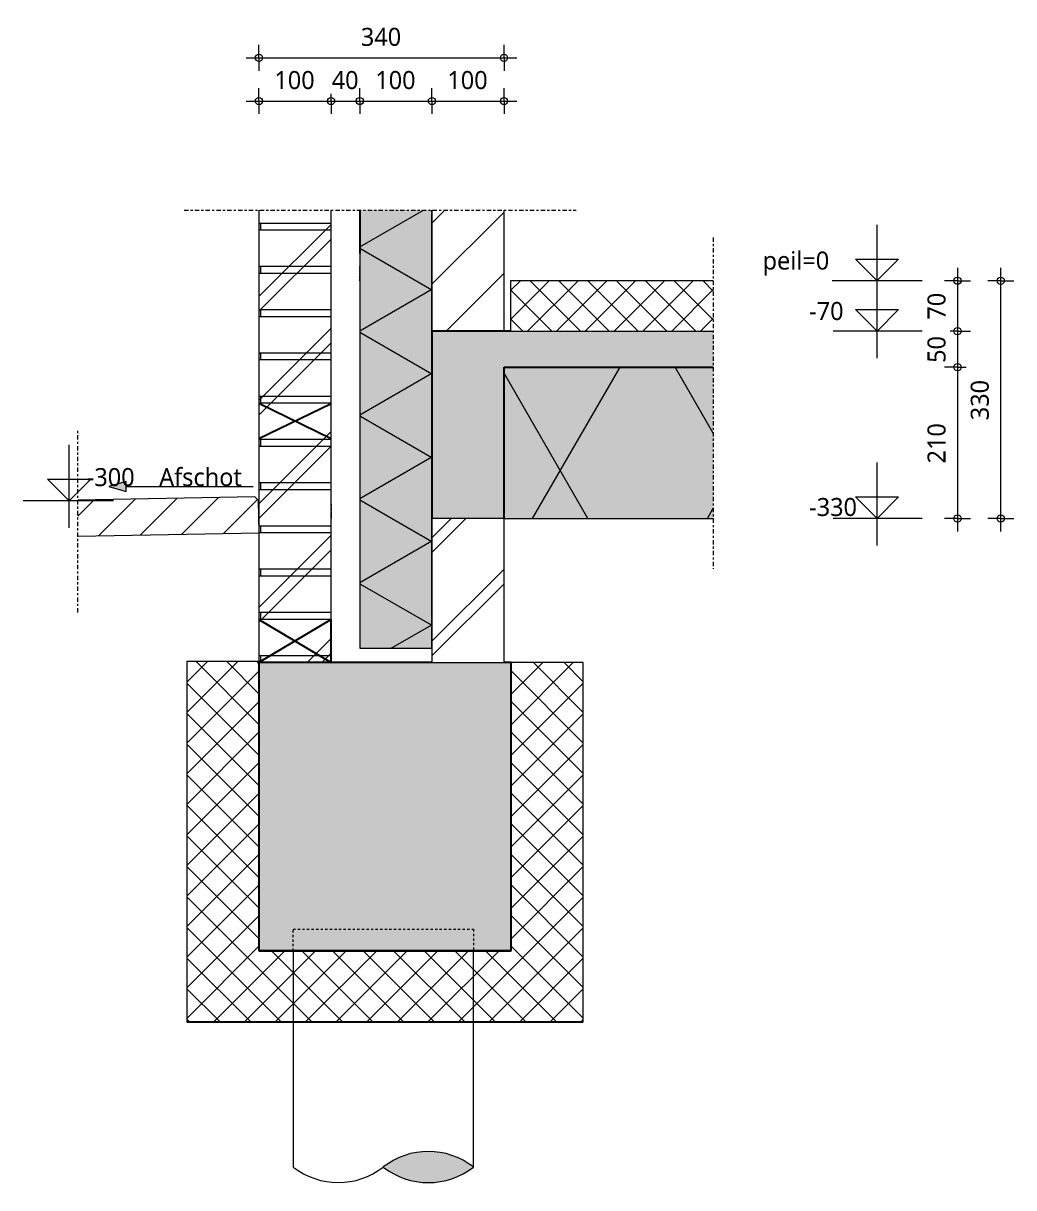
# Model space of a CAD drawing. Header units: millimetres. Extents: x 643 to 4393, y 1314 to 3532.
# Drawn here: x 643 to 2018, y 1314 to 2930 of the extents above; entities that cross this region are included whole.
import ezdxf

# ---------------------------------------------------------------- set-up
doc = ezdxf.new("R2010")
doc.units = ezdxf.units.MM
for name, pattern in [('Dash', [6.35, 3.175, -3.175]), ('MV_center', [15, 6, -3, 3, -3]), ('MV_hidden', [3.75, 2.5, -1.25])]:
    doc.linetypes.add(name, pattern=pattern)
for name, color, linetype, lineweight in [('A-ANNO-DIMS', 211, 'Continuous', 13), ('A-ANNO-DIMS-10', 211, 'Continuous', 13), ('A-ANNO-NOTE', 131, 'Continuous', 18), ('A-DETL', 90, 'Continuous', 13), ('A-DETL-GENF', 92, 'Continuous', 18), ('A-DETL-GENF-HDLN', 1, 'Dash', 18), ('G-ANNO-TEXT', 231, 'Continuous', 13)]:
    doc.layers.add(name, color=color, linetype=linetype, lineweight=lineweight)
doc.styles.add('Segoe UI', font='segoeui.ttf', dxfattribs={"height": 25})
doc.dimstyles.new('2_5_mm', dxfattribs={"dimscale": 304.8, "dimtxt": 26.184099, "dimasz": 0.032808, "dimexe": 0.059055, "dimexo": 0.0625, "dimgap": 0.029528, "dimtad": 1, "dimdec": 0, "dimzin": 0, "dimdsep": 46, "dimtxsty": 'Segoe UI', "dimblk1": 'DOTBLANK', "dimblk2": 'DOTBLANK', "dimsah": 1, "dimcen": 0.09, "dimdle": 0.059055, "dimazin": 0, "dimtfac": 1, "dimtdec": 4, "dimtix": 1, "dimtmove": 0, "dimatfit": 3, "dimfxl": 0.059055, "dimfxlon": 1, "dimtvp": 1, "dimtfill": 1, "dimtolj": 1, "dimtzin": 0, "dimarcsym": 2})
pattern_1 = [(45, (0, 0), (-71.842, 71.842), []), (45, (20.32, 0), (-71.842, 71.842), [])]

# ---------------------------------------------------------------- blocks, each defined once
blk = doc.blocks.new('42_isolatie - Type 1-5081206-Drafting 1')
at = {"layer": 'A-DETL-GENF'}
blk.add_hatch(color=256, dxfattribs=at).paths.add_polyline_path([(0.3, 0.8), (608.3, 0.8), (608.3, 100.8), (0.3, 100.8), (0.3, 52.5)])
at = {"layer": 'A-DETL-GENF', "lineweight": 13}
h = blk.add_hatch(dxfattribs=at)
h.set_pattern_fill('FP_1', color=256, style=0, pattern_type=2)
h.set_pattern_definition([(60, (0, 0), (-87.295, 50.4), []), (120, (0, 0), (-87.295, -50.4), [])])
h.paths.add_polyline_path([(0.3, 0.8), (608.3, 0.8), (608.3, 100.8), (0.3, 100.8), (0.3, 52.5)])
at = {"layer": 'A-DETL-GENF'}
for p, q in [((608.3, 100.8), (0.3, 100.8)), ((0.3, 100.8), (0.3, 0.8)), ((608.3, 100.8), (0.3, 100.8)), ((0.3, 100.8), (0.3, 0.8)), ((0.3, 0.8), (180.3, 0.8)), ((180.3, 0.8), (390.3, 0.8)), ((390.3, 0.8), (608.3, 0.8))]:
    blk.add_line(p, q, dxfattribs=at)
blk = doc.blocks.new('42_isolatie - Type 1-5081201-Drafting 1')
at = {"layer": 'A-DETL-GENF'}
blk.add_hatch(color=256, dxfattribs=at).paths.add_polyline_path([(338.4, 210.8), (48, 210.8), (48, 0.8), (338.4, 0.8), (338.4, 184.1)])
at = {"layer": 'A-DETL-GENF', "lineweight": 13}
h = blk.add_hatch(dxfattribs=at)
h.set_pattern_fill('FP_27', color=256, style=0, pattern_type=2)
h.set_pattern_definition([(60, (-2115.81, 210.81), (-181.865, 105), []), (120, (-2115.81, 210.81), (-181.865, -105), [])])
h.paths.add_polyline_path([(338.4, 210.8), (48, 210.8), (48, 0.8), (338.4, 0.8), (338.4, 184.1)])
at = {"layer": 'A-DETL-GENF'}
for p, q in [((338.4, 210.8), (48, 210.8)), ((338.4, 210.8), (48, 210.8)), ((48, 0.8), (338.4, 0.8))]:
    blk.add_line(p, q, dxfattribs=at)
blk = doc.blocks.new('NLRS_17_DI_paal_aanzicht - Type 1-5078759-Drafting 1')
at = {"layer": 'A-DETL-GENF', "linetype": 'Dash'}
blk.add_hatch(color=256, dxfattribs=at).paths.add_polyline_path([(62.5, -321.5), (73.7, -320.9), (84.8, -319.1), (95.6, -316), (105.9, -311.8), (115.7, -306.4), (125, -300), (115.7, -293.6), (105.9, -288.2), (95.6, -284), (84.8, -280.9), (73.7, -279.1), (62.5, -278.5), (51.3, -279.1), (40.2, -280.9), (29.4, -284), (19.1, -288.2), (9.3, -293.6), (0, -300), (9.3, -306.4), (19.1, -311.8), (29.4, -316), (40.2, -319.1), (51.3, -320.9)])
at = {"layer": 'A-DETL-GENF'}
for p, q in [((-125, 0), (-125, -300)), ((125, -300), (125, 0))]:
    blk.add_line(p, q, dxfattribs=at)
for centre, radius, start, end in [((62.5, -379.9), 101.5, 51.9784, 128.0216), ((62.5, -379.9), 101.5, 51.9784, 128.0216), ((-62.5, -219.9), 101.6, 232.0292, 307.9708), ((62.5, -220.1), 101.5, 231.9784, 308.0216)]:
    blk.add_arc(centre, radius, start, end, dxfattribs=at)
at = {"layer": 'A-DETL-GENF-HDLN'}
for p, q in [((-125, 0), (-125, 30)), ((-125, 30), (125, 30)), ((125, 30), (125, 0))]:
    blk.add_line(p, q, dxfattribs=at)
blk = doc.blocks.new('NLRS_00_DI_maskeer - Type 1-5081202-Drafting 1')
at = {"layer": 'A-DETL-GENF', "linetype": 'MV_center'}
blk.add_line((155, 0), (-100, 0), dxfattribs=at)
blk = doc.blocks.new('00_maskeer1 - Type 1-5081203-Drafting 1')
at = {"layer": 'A-DETL-GENF', "linetype": 'MV_center'}
blk.add_line((-100, 0), (360, 0), dxfattribs=at)
blk = doc.blocks.new('Repeating Detail - Type 1 waalformaat 2-3430089-Drafting 1')
at = {"layer": 'A-DETL-GENF'}
for p, q in [((0, 600), (0, 628)), ((100, 628), (100, 610)), ((100, 610), (0, 610)), ((0, 600), (100, 600)), ((0, 540), (0, 600)), ((97.5, 600), (97.5, 610)), ((100, 600), (100, 550)), ((100, 550), (0, 550)), ((97.5, 540), (97.5, 550)), ((0, 540), (100, 540)), ((0, 480), (0, 540)), ((100, 540), (100, 490)), ((100, 490), (0, 490)), ((97.5, 480), (97.5, 490)), ((0, 480), (100, 480)), ((0, 420), (0, 480)), ((100, 480), (100, 430)), ((100, 430), (0, 430)), ((97.5, 420), (97.5, 430)), ((0, 420), (100, 420)), ((0, 360), (0, 420)), ((100, 420), (100, 370)), ((100, 370), (0, 370)), ((0, 360), (100, 360)), ((0, 300), (0, 360)), ((97.5, 360), (97.5, 370)), ((100, 360), (100, 310)), ((100, 310), (0, 310)), ((97.5, 300), (97.5, 310)), ((0, 300), (100, 300)), ((0, 240), (0, 300)), ((100, 300), (100, 250)), ((100, 250), (0, 250)), ((97.5, 240), (97.5, 250)), ((0, 240), (100, 240)), ((0, 180), (0, 240)), ((100, 240), (100, 190)), ((100, 190), (0, 190)), ((0, 180), (100, 180)), ((0, 120), (0, 180)), ((97.5, 180), (97.5, 190)), ((100, 180), (100, 130)), ((100, 130), (0, 130)), ((97.5, 120), (97.5, 130)), ((0, 120), (100, 120)), ((0, 60), (0, 120)), ((100, 120), (100, 70)), ((100, 70), (0, 70)), ((97.5, 60), (97.5, 70)), ((0, 60), (100, 60)), ((0, 0), (0, 60)), ((100, 60), (100, 10)), ((100, 10), (0, 10)), ((97.5, 0), (97.5, 10))]:
    blk.add_line(p, q, dxfattribs=at)
blk = doc.blocks.new('00_maskeer1 - Type 1-5081200-Drafting 1')
at = {"layer": 'A-DETL-GENF', "linetype": 'MV_center'}
blk.add_line((444, 0), (-100, 0), dxfattribs=at)
blk = doc.blocks.new('NLRS_00_GA_pijl2 - Type 1-5078781-Drafting 1')
at = {"layer": 'A-ANNO-NOTE', "lineweight": 13}
blk.add_hatch(color=256, dxfattribs=at).paths.add_polyline_path([(-4.81, 0.7), (-2.38, 0), (-4.81, -0.7)])
at = {"layer": 'A-ANNO-NOTE'}
for p, q in [((-4.81, 0.7), (-4.81, -0.7)), ((-2.38, 0), (-4.81, 0.7)), ((-4.81, 0), (-22.43, 0)), ((-4.81, -0.7), (-2.38, 0))]:
    blk.add_line(p, q, dxfattribs=at)
blk = doc.blocks.new('DIMBLOCK1-Drafting 1')
at = {"layer": 'A-ANNO-DIMS-10'}
for p, q in [((1939.6, 2590.9), (1939.6, 2502.9)), ((1939.6, 2572.9), (1921.6, 2572.9)), ((1939.6, 2572.9), (1957.6, 2572.9)), ((1939.6, 2502.9), (1921.6, 2502.9)), ((1939.6, 2502.9), (1957.6, 2502.9))]:
    blk.add_line(p, q, dxfattribs=at)
for centre in [(1939.6, 2572.9), (1939.6, 2502.9)]:
    blk.add_circle(centre, 5, dxfattribs=at)
at = {"layer": 'A-ANNO-DIMS-10', "color": 0, "insert": (1898, 2518.9), "char_height": 25, "width": 45.703, "attachment_point": 1, "rotation": 90, "line_spacing_factor": 1.142579, "style": 'Segoe UI', "bg_fill": 3, "box_fill_scale": 1.25, "bg_fill_color": 9, "bg_fill_true_color": 13158600, "bg_fill_transparency": 0}
blk.add_mtext('70', dxfattribs=at)
blk = doc.blocks.new('_DotBlank')
at = {"color": 0, "linetype": 'ByBlock', "lineweight": -2}
blk.add_line((-0.5, 0), (-1, 0), dxfattribs=at)
blk.add_circle((0, 0), 0.5, dxfattribs=at)
blk = doc.blocks.new('DIMBLOCK2-Drafting 1')
at = {"layer": 'A-ANNO-DIMS-10'}
for p, q in [((1939.6, 2502.9), (1921.6, 2502.9)), ((1939.6, 2502.9), (1939.6, 2452.9)), ((1939.6, 2502.9), (1957.6, 2502.9)), ((1939.6, 2452.9), (1921.6, 2452.9)), ((1939.6, 2452.9), (1957.6, 2452.9))]:
    blk.add_line(p, q, dxfattribs=at)
for centre in [(1939.6, 2502.9), (1939.6, 2452.9)]:
    blk.add_circle(centre, 5, dxfattribs=at)
at = {"layer": 'A-ANNO-DIMS-10', "color": 0, "insert": (1898, 2458.9), "char_height": 25, "width": 45.703, "attachment_point": 1, "rotation": 90, "line_spacing_factor": 1.142579, "style": 'Segoe UI', "bg_fill": 3, "box_fill_scale": 1.25, "bg_fill_color": 9, "bg_fill_true_color": 13158600, "bg_fill_transparency": 0}
blk.add_mtext('50', dxfattribs=at)
blk = doc.blocks.new('DIMBLOCK3-Drafting 1')
at = {"layer": 'A-ANNO-DIMS-10'}
for p, q in [((1939.6, 2452.9), (1921.6, 2452.9)), ((1939.6, 2452.9), (1939.6, 2224.9)), ((1939.6, 2452.9), (1957.6, 2452.9)), ((1939.6, 2242.9), (1921.6, 2242.9)), ((1939.6, 2242.9), (1957.6, 2242.9))]:
    blk.add_line(p, q, dxfattribs=at)
for centre in [(1939.6, 2452.9), (1939.6, 2242.9)]:
    blk.add_circle(centre, 5, dxfattribs=at)
at = {"layer": 'A-ANNO-DIMS-10', "color": 0, "insert": (1898, 2319.3), "char_height": 25, "width": 68.555, "attachment_point": 1, "rotation": 90, "line_spacing_factor": 1.142579, "style": 'Segoe UI', "bg_fill": 3, "box_fill_scale": 1.25, "bg_fill_color": 9, "bg_fill_true_color": 13158600, "bg_fill_transparency": 0}
blk.add_mtext('210', dxfattribs=at)
blk = doc.blocks.new('DIMBLOCK4-Drafting 1')
at = {"layer": 'A-ANNO-DIMS-10'}
for p, q in [((1999.6, 2224.9), (1999.6, 2590.9)), ((1999.6, 2572.9), (1981.6, 2572.9)), ((1999.6, 2572.9), (2017.6, 2572.9)), ((1999.6, 2242.9), (1981.6, 2242.9)), ((1999.6, 2242.9), (2017.6, 2242.9))]:
    blk.add_line(p, q, dxfattribs=at)
for centre in [(1999.6, 2572.9), (1999.6, 2242.9)]:
    blk.add_circle(centre, 5, dxfattribs=at)
at = {"layer": 'A-ANNO-DIMS-10', "color": 0, "insert": (1958, 2379.3), "char_height": 25, "width": 68.555, "attachment_point": 1, "rotation": 90, "line_spacing_factor": 1.142579, "style": 'Segoe UI', "bg_fill": 3, "box_fill_scale": 1.25, "bg_fill_color": 9, "bg_fill_true_color": 13158600, "bg_fill_transparency": 0}
blk.add_mtext('330', dxfattribs=at)
blk = doc.blocks.new('DIMBLOCK16-Drafting 1')
at = {"layer": 'A-ANNO-DIMS-10'}
for p, q in [((970.4, 2882.3), (970.4, 2900.3)), ((1310.4, 2882.3), (1310.4, 2900.3)), ((952.4, 2882.3), (1328.4, 2882.3)), ((970.4, 2882.3), (970.4, 2864.3)), ((1310.4, 2882.3), (1310.4, 2864.3))]:
    blk.add_line(p, q, dxfattribs=at)
for centre in [(970.4, 2882.3), (1310.4, 2882.3)]:
    blk.add_circle(centre, 5, dxfattribs=at)
at = {"layer": 'A-ANNO-DIMS-10', "color": 0, "insert": (1111.8, 2923.9), "char_height": 25, "width": 68.555, "attachment_point": 1, "line_spacing_factor": 1.142579, "style": 'Segoe UI', "bg_fill": 3, "box_fill_scale": 1.25, "bg_fill_color": 9, "bg_fill_true_color": 13158600, "bg_fill_transparency": 0}
blk.add_mtext('340', dxfattribs=at)
blk = doc.blocks.new('DIMBLOCK17-Drafting 1')
at = {"layer": 'A-ANNO-DIMS-10'}
for p, q in [((970.4, 2822.3), (970.4, 2840.3)), ((1070.4, 2822.3), (1070.4, 2840.3)), ((952.4, 2822.3), (1070.4, 2822.3)), ((970.4, 2822.3), (970.4, 2804.3)), ((1070.4, 2822.3), (1070.4, 2804.3))]:
    blk.add_line(p, q, dxfattribs=at)
for centre in [(970.4, 2822.3), (1070.4, 2822.3)]:
    blk.add_circle(centre, 5, dxfattribs=at)
at = {"layer": 'A-ANNO-DIMS-10', "color": 0, "insert": (991.8, 2863.9), "char_height": 25, "width": 68.555, "attachment_point": 1, "line_spacing_factor": 1.142579, "style": 'Segoe UI', "bg_fill": 3, "box_fill_scale": 1.25, "bg_fill_color": 9, "bg_fill_true_color": 13158600, "bg_fill_transparency": 0}
blk.add_mtext('100', dxfattribs=at)
blk = doc.blocks.new('DIMBLOCK18-Drafting 1')
at = {"layer": 'A-ANNO-DIMS-10'}
for p, q in [((1070.4, 2822.3), (1070.4, 2840.3)), ((1110.4, 2822.3), (1110.4, 2840.3)), ((1070.4, 2822.3), (1110.4, 2822.3)), ((1070.4, 2822.3), (1070.4, 2804.3)), ((1110.4, 2822.3), (1110.4, 2804.3))]:
    blk.add_line(p, q, dxfattribs=at)
for centre in [(1070.4, 2822.3), (1110.4, 2822.3)]:
    blk.add_circle(centre, 5, dxfattribs=at)
at = {"layer": 'A-ANNO-DIMS-10', "color": 0, "insert": (1071.3, 2863.9), "char_height": 25, "width": 45.703, "attachment_point": 1, "line_spacing_factor": 1.142579, "style": 'Segoe UI', "bg_fill": 3, "box_fill_scale": 1.25, "bg_fill_color": 9, "bg_fill_true_color": 13158600, "bg_fill_transparency": 0}
blk.add_mtext('40', dxfattribs=at)
blk = doc.blocks.new('DIMBLOCK19-Drafting 1')
at = {"layer": 'A-ANNO-DIMS-10'}
for p, q in [((1110.4, 2822.3), (1110.4, 2840.3)), ((1210.4, 2822.3), (1210.4, 2840.3)), ((1110.4, 2822.3), (1210.4, 2822.3)), ((1110.4, 2822.3), (1110.4, 2804.3)), ((1210.4, 2822.3), (1210.4, 2804.3))]:
    blk.add_line(p, q, dxfattribs=at)
for centre in [(1110.4, 2822.3), (1210.4, 2822.3)]:
    blk.add_circle(centre, 5, dxfattribs=at)
at = {"layer": 'A-ANNO-DIMS-10', "color": 0, "insert": (1131.8, 2863.9), "char_height": 25, "width": 68.555, "attachment_point": 1, "line_spacing_factor": 1.142579, "style": 'Segoe UI', "bg_fill": 3, "box_fill_scale": 1.25, "bg_fill_color": 9, "bg_fill_true_color": 13158600, "bg_fill_transparency": 0}
blk.add_mtext('100', dxfattribs=at)
blk = doc.blocks.new('DIMBLOCK20-Drafting 1')
at = {"layer": 'A-ANNO-DIMS-10'}
for p, q in [((1210.4, 2822.3), (1210.4, 2840.3)), ((1310.4, 2822.3), (1310.4, 2840.3)), ((1210.4, 2822.3), (1328.4, 2822.3)), ((1210.4, 2822.3), (1210.4, 2804.3)), ((1310.4, 2822.3), (1310.4, 2804.3))]:
    blk.add_line(p, q, dxfattribs=at)
for centre in [(1210.4, 2822.3), (1310.4, 2822.3)]:
    blk.add_circle(centre, 5, dxfattribs=at)
at = {"layer": 'A-ANNO-DIMS-10', "color": 0, "insert": (1231.8, 2863.9), "char_height": 25, "width": 68.555, "attachment_point": 1, "line_spacing_factor": 1.142579, "style": 'Segoe UI', "bg_fill": 3, "box_fill_scale": 1.25, "bg_fill_color": 9, "bg_fill_true_color": 13158600, "bg_fill_transparency": 0}
blk.add_mtext('100', dxfattribs=at)

msp = doc.modelspace()

# ---------------------------------------------------------------- hatches: boundary and pattern name
at = {"layer": 'A-DETL-GENF', "lineweight": 13}
h = msp.add_hatch(dxfattribs=at)
h.set_pattern_fill('FP_10', color=57, style=0, pattern_type=2)
h.set_pattern_definition(pattern_1)
h.paths.add_polyline_path([(1070.4, 2042.9), (1070.4, 2670.9), (970.4, 2670.9), (970.5, 2042.9)])
h = msp.add_hatch(dxfattribs=at)
h.set_pattern_fill('FP_16', color=57, style=0, pattern_type=2)
h.set_pattern_definition([(45, (0, 0), (-42.4264, 42.4264), [])])
h.paths.add_polyline_path([(1310.4, 2502.9), (1310.4, 2670.9), (1210.4, 2670.9), (1210.4, 2502.9)])
h = msp.add_hatch(dxfattribs=at)
h.set_pattern_fill('FP_2', color=254, style=0, pattern_type=2)
h.set_pattern_definition([(45, (0, 0), (-19.99698, 19.99698), []), (135, (0, 0), (-19.99698, -19.99698), [])])
h.paths.add_polyline_path([(1319.4, 2502.9), (1600.8, 2502.9), (1600.8, 2572.9), (1319.4, 2572.9)])
at = {"layer": 'A-DETL-GENF'}
for points in [[(1210.4, 2242.9), (1310.4, 2242.9), (1310.4, 2452.9), (1600.8, 2452.9), (1600.8, 2502.9), (1210.4, 2502.9), (1210.4, 2269.6)], [(1310.4, 1642.9), (1320.4, 1642.9), (1320.4, 2042.9), (970.4, 2042.9), (970.4, 1642.9), (1210.4, 1642.9)]]:
    msp.add_hatch(color=9, dxfattribs=at).paths.add_polyline_path(points)
at = {"layer": 'A-DETL-GENF', "lineweight": 13}
h = msp.add_hatch(dxfattribs=at)
h.set_pattern_fill('FP_26', color=254, style=0, pattern_type=2)
h.set_pattern_definition([(45, (0, 0), (-28.2843, 28.2843), [])])
h.paths.add_polyline_path([(718.9, 2218.6), (970.5, 2223), (969.7, 2268), (964.6, 2272.9), (718.9, 2268.6), (718.9, 2226.9)])
h = msp.add_hatch(dxfattribs=at)
h.set_pattern_fill('FP_10', color=57, style=0, pattern_type=2)
h.set_pattern_definition(pattern_1)
h.paths.add_polyline_path([(1310.4, 2042.9), (1310.4, 2242.9), (1210.4, 2242.9), (1210.4, 2042.9)])
h = msp.add_hatch(dxfattribs=at)
h.set_pattern_fill('FP_17', color=251, style=0, pattern_type=2)
h.set_pattern_definition([(45, (0, 0), (-21.2132, 21.2132), []), (135, (0, 0), (-21.2132, -21.2132), [])])
h.paths.add_polyline_path([(1320.4, 1544.3), (1420.4, 1544.3), (1420.4, 2042.9), (1320.4, 2042.9), (1320.4, 1642.9), (970.4, 1642.9), (970.4, 2044.3), (870.4, 2044.3), (870.4, 1544.3), (1158.7, 1544.3)])

# ---------------------------------------------------------------- linework, layer by layer
at = {"layer": 'A-DETL', "lineweight": 18}
for p, q in [((970.4, 2670.9), (970.4, 2227.9)), ((1070.4, 2042.9), (1070.4, 2670.9)), ((1828.1, 2535.5), (1828.1, 2650.5)), ((1828.1, 2572.9), (1798.1, 2602.9)), ((1798.1, 2602.9), (1858, 2602.9)), ((1858, 2602.9), (1828.1, 2573)), ((1890.6, 2572.9), (1765.6, 2572.9)), ((1828.1, 2465.5), (1828.1, 2580.5)), ((1828.1, 2502.9), (1798.1, 2532.9)), ((1798.1, 2532.9), (1858, 2532.9)), ((1858, 2532.9), (1828.1, 2503)), ((1890.6, 2502.9), (1767.2, 2502.9)), ((707, 2230), (707, 2345)), ((1828.1, 2205.5), (1828.1, 2320.5)), ((707, 2267.5), (677, 2297.5)), ((677, 2297.5), (737, 2297.5)), ((737, 2297.5), (707, 2267.5)), ((768.4, 2267.5), (643.4, 2267.5)), ((964.6, 2272.9), (718.9, 2268.6)), ((969.7, 2268), (964.6, 2272.9)), ((970.5, 2223), (969.7, 2268)), ((1828.1, 2242.9), (1798.1, 2272.9)), ((1798.1, 2272.9), (1858, 2272.9)), ((1858, 2272.9), (1828.1, 2243)), ((1210.4, 2242.9), (1210.4, 2042.9)), ((1310.4, 2242.9), (1210.4, 2242.9)), ((1310.4, 2042.9), (1310.4, 2242.9)), ((1890.6, 2243), (1767.2, 2243)), ((718.9, 2218.6), (970.5, 2223)), ((970.4, 2223), (970.4, 2042.9)), ((1210.4, 2042.9), (1310.4, 2042.9))]:
    msp.add_line(p, q, dxfattribs=at)
at = {"layer": 'A-DETL', "lineweight": 25}
for p, q in [((1110.4, 2670.9), (1110.4, 2610.9)), ((1319.4, 2502.9), (1210.4, 2502.9)), ((1210.4, 2502.9), (1210.4, 2242.9)), ((1310.4, 2242.9), (1310.4, 2452.9)), ((1310.4, 2452.9), (1600.8, 2452.9)), ((970.4, 2402.9), (1070.4, 2354.1)), ((1070.4, 2402.2), (970.4, 2353.4)), ((970.4, 2102.9), (1070.4, 2042.9)), ((1070.4, 2102.9), (970.4, 2042.9)), ((1070.4, 2042.9), (1070.4, 2102.9)), ((1210.4, 2042.9), (970.4, 2042.9)), ((970.4, 2042.9), (970.4, 1642.9)), ((1320.4, 2042.9), (1310.4, 2042.9)), ((1320.4, 1642.9), (1320.4, 2042.9)), ((970.4, 1642.9), (1320.4, 1642.9)), ((1320.4, 1642.9), (970.4, 1642.9)), ((870.4, 1544.3), (1420.4, 1544.3))]:
    msp.add_line(p, q, dxfattribs=at)
at = {"layer": 'A-DETL'}
for p, q in [((1210.4, 2670.9), (1210.4, 2502.9)), ((1310.4, 2502.9), (1310.4, 2670.9)), ((1600.8, 2572.9), (1319.4, 2572.9)), ((1319.4, 2572.9), (1319.4, 2502.9)), ((1319.4, 2502.9), (1600.8, 2502.9)), ((970.4, 2044.3), (870.4, 2044.3)), ((870.4, 2044.3), (870.4, 1544.3)), ((970.4, 1642.9), (970.4, 2044.3)), ((1420.4, 2042.9), (1320.4, 2042.9)), ((1320.4, 2042.9), (1320.4, 1642.9)), ((1420.4, 1544.3), (1420.4, 2042.9))]:
    msp.add_line(p, q, dxfattribs=at)
at = {"layer": 'A-DETL', "linetype": 'MV_hidden'}
msp.add_line((1110.4, 2572.9), (1110.4, 2592.9), dxfattribs=at)
at = {"layer": 'A-DETL', "linetype": 'MV_hidden', "lineweight": 18}
for p, q in [((970.4, 2262.9), (970.4, 2242.9)), ((1070.4, 2262.9), (1070.4, 2242.9))]:
    msp.add_line(p, q, dxfattribs=at)

# ---------------------------------------------------------------- block references
at = {"layer": 'A-ANNO-NOTE', "xscale": 10, "yscale": 10, "zscale": 10, "rotation": 180}
msp.add_blockref('NLRS_00_GA_pijl2 - Type 1-5078781-Drafting 1', (738.1, 2287.4), dxfattribs=at)
at = {"layer": 'A-DETL-GENF', "linetype": 'MV_center'}
for name, p, rotation in [('00_maskeer1 - Type 1-5081200-Drafting 1', (1310.4, 2670.9), 180), ('00_maskeer1 - Type 1-5081203-Drafting 1', (1600.8, 2532.9), 269.9999999999999), ('NLRS_00_DI_maskeer - Type 1-5081202-Drafting 1', (718.9, 2267.5), 269.9999999999999)]:
    msp.add_blockref(name, p, dxfattribs=dict(at, rotation=rotation))
at = {"layer": 'A-DETL-GENF', "extrusion": (0, 0, -1)}
msp.add_blockref('Repeating Detail - Type 1 waalformaat 2-3430089-Drafting 1', (-1070.4, 2042.9), dxfattribs=at)
at = {"layer": 'A-DETL-GENF'}
for name, p, rotation in [('42_isolatie - Type 1-5081206-Drafting 1', (1211.2, 2062.6), 89.9999999999986), ('42_isolatie - Type 1-5081201-Drafting 1', (1648.8, 2453.7), 180)]:
    msp.add_blockref(name, p, dxfattribs=dict(at, rotation=rotation))
at = {"layer": 'A-DETL-GENF-HDLN'}
msp.add_blockref('NLRS_17_DI_paal_aanzicht - Type 1-5078759-Drafting 1', (1142.9, 1642.9), dxfattribs=at)

# ---------------------------------------------------------------- texts
at = {"layer": 'G-ANNO-TEXT', "color": 7, "char_height": 25, "attachment_point": 1, "style": 'Segoe UI'}
for s, insert, width in [('peil=0', (1669.2, 2613.4), 120.253), ('-70', (1733.8, 2543.4), 63.333), ('-300', (731.5, 2312.9), 86.582), ('-330', (1733.8, 2271.4), 86.582)]:
    msp.add_mtext(s, dxfattribs=dict(at, insert=insert, width=width))
at = {"layer": 'G-ANNO-TEXT', "color": 39, "insert": (831.9, 2312.9), "char_height": 25, "width": 141.097, "attachment_point": 1, "style": 'Segoe UI'}
msp.add_mtext('Afschot', dxfattribs=at)

# ---------------------------------------------------------------- dimensions: what is measured, and where the dimension line sits
at = {"layer": 'A-ANNO-DIMS'}
dim = msp.add_linear_dim(base=(1310.4, 2882.3), p1=(970.4, 2864.3), p2=(1310.4, 2864.3), dimstyle='2_5_mm', override={"dimpost": '<>', "dimfxl": 340}, dxfattribs=at)
dim.commit()
dim.dimension.update_dxf_attribs({"geometry": 'DIMBLOCK16-Drafting 1', "text_midpoint": (1140.4, 2904.2)})

# ---------------------------------------------------------------- next in the draw order: dimensions: what is measured, and where the dimension line sits
dim = msp.add_linear_dim(base=(1070.4, 2822.3), p1=(970.4, 2804.3), p2=(1070.4, 2804.3), dimstyle='2_5_mm', override={"dimpost": '<>', "dimfxl": 100}, dxfattribs=at)
dim.commit()
dim.dimension.update_dxf_attribs({"geometry": 'DIMBLOCK17-Drafting 1', "text_midpoint": (1020.4, 2844.3)})
dim = msp.add_linear_dim(base=(1939.6, 2502.9), p1=(1921.6, 2572.9), p2=(1921.6, 2502.9), angle=90, dimstyle='2_5_mm', override={"dimpost": '<>', "dimfxl": 70}, dxfattribs=at)
dim.commit()
dim.dimension.update_dxf_attribs({"geometry": 'DIMBLOCK1-Drafting 1', "text_midpoint": (1917.7, 2537.9)})

# ---------------------------------------------------------------- next in the draw order: dimensions: what is measured, and where the dimension line sits
dim = msp.add_linear_dim(base=(1110.4, 2822.3), p1=(1070.4, 2804.3), p2=(1110.4, 2804.3), dimstyle='2_5_mm', override={"dimpost": '<>', "dimfxl": 40}, dxfattribs=at)
dim.commit()
dim.dimension.update_dxf_attribs({"geometry": 'DIMBLOCK18-Drafting 1', "text_midpoint": (1090.4, 2844.2)})
dim = msp.add_linear_dim(base=(1939.6, 2452.9), p1=(1921.6, 2502.9), p2=(1921.6, 2452.9), angle=90, dimstyle='2_5_mm', override={"dimpost": '<>', "dimfxl": 50}, dxfattribs=at)
dim.commit()
dim.dimension.update_dxf_attribs({"geometry": 'DIMBLOCK2-Drafting 1', "text_midpoint": (1917.7, 2477.9)})

# ---------------------------------------------------------------- next in the draw order: dimensions: what is measured, and where the dimension line sits
dim = msp.add_linear_dim(base=(1210.4, 2822.3), p1=(1110.4, 2804.3), p2=(1210.4, 2804.3), dimstyle='2_5_mm', override={"dimpost": '<>', "dimfxl": 100}, dxfattribs=at)
dim.commit()
dim.dimension.update_dxf_attribs({"geometry": 'DIMBLOCK19-Drafting 1', "text_midpoint": (1160.4, 2844.3)})
dim = msp.add_linear_dim(base=(1939.6, 2242.9), p1=(1921.6, 2452.9), p2=(1921.6, 2242.9), angle=90, dimstyle='2_5_mm', override={"dimpost": '<>', "dimfxl": 210}, dxfattribs=at)
dim.commit()
dim.dimension.update_dxf_attribs({"geometry": 'DIMBLOCK3-Drafting 1', "text_midpoint": (1917.6, 2347.9)})

# ---------------------------------------------------------------- next in the draw order: dimensions: what is measured, and where the dimension line sits
dim = msp.add_linear_dim(base=(1310.4, 2822.3), p1=(1210.4, 2804.3), p2=(1310.4, 2804.3), dimstyle='2_5_mm', override={"dimpost": '<>', "dimfxl": 100}, dxfattribs=at)
dim.commit()
dim.dimension.update_dxf_attribs({"geometry": 'DIMBLOCK20-Drafting 1', "text_midpoint": (1260.4, 2844.3)})
dim = msp.add_linear_dim(base=(1999.6, 2572.9), p1=(1981.6, 2242.9), p2=(1981.6, 2572.9), angle=90, dimstyle='2_5_mm', override={"dimpost": '<>', "dimfxl": 330}, dxfattribs=at)
dim.commit()
dim.dimension.update_dxf_attribs({"geometry": 'DIMBLOCK4-Drafting 1', "text_midpoint": (1977.7, 2407.9)})

doc.saveas('drawing.dxf')
